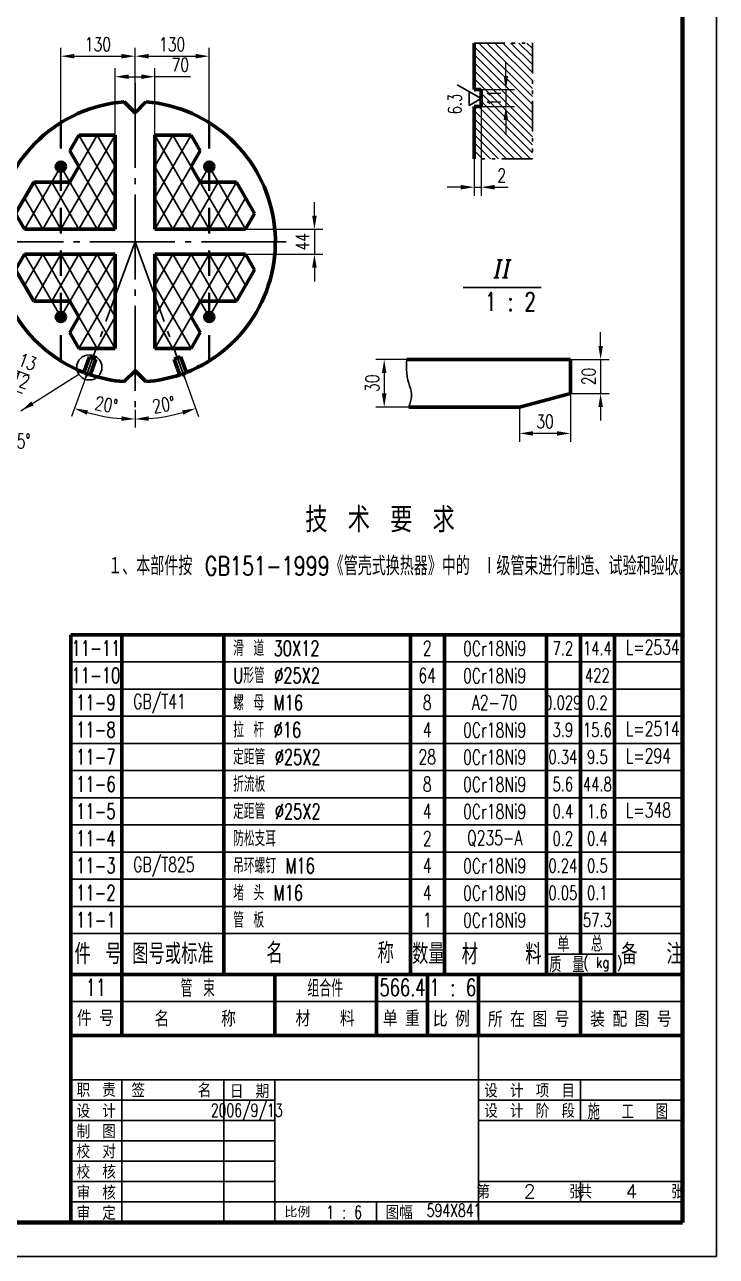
# Model space of a CAD drawing. Extents: x 0 to 25472, y -20 to 7186.
# Drawn here: x 8997 to 10218, y -20 to 2155 of the extents above; entities that cross this region are included whole.
import ezdxf
from ezdxf.enums import TextEntityAlignment as Align

# ---------------------------------------------------------------- set-up
doc = ezdxf.new("R2010")
doc.units = 0
doc.header["$LTSCALE"] = 60
doc.header["$MEASUREMENT"] = 0
doc.header["$PDMODE"] = 1
for name, pattern in [('JXX-S', [1.7, 0.9, -0.2, 0.1, -0.2, 0.1, -0.2]), ('XX-L', [1.25, 0.75, -0.5]), ('XX-S', [0.5, 0.3, -0.2]), ('ZXX-L', [3.28, 2.5, -0.3, 0.18, -0.3])]:
    doc.linetypes.add(name, pattern=pattern)
doc.layers.get('Defpoints').update_dxf_attribs({"linetype": 'CONTINUOUS'})
for name, color, linetype, lineweight in [('A 粗实线', 1, 'CONTINUOUS', 60), ('B 细实线', 7, 'CONTINUOUS', 30), ('C 文 字', 2, 'CONTINUOUS', 30), ('E 长中心线', 3, 'ZXX-L', 30), ('F 短虚线', 6, 'XX-S', 40), ('G 长虚线', 6, 'XX-L', 40), ('H 短双点线', 3, 'JXX-S', 30)]:
    doc.layers.add(name, color=color, linetype=linetype, lineweight=lineweight)
doc.styles.add('HZ', font='txt', dxfattribs={"width": 0.75, "bigfont": 'hztxt'})
doc.styles.add('HZTXT', font='TXT.SHX', dxfattribs={"width": 0.75, "bigfont": 'HZTXT'})
doc.styles.add('ITALICT', font='ITALICT.shx', dxfattribs={"width": 0.7})
doc.styles.add('标题中文', font='SimSun.ttf', dxfattribs={"width": 0.7})
doc.dimstyles.new('通用标注4.0', dxfattribs={"dimtxt": 4, "dimasz": 4, "dimexe": 2.5, "dimexo": 0, "dimgap": 1.5, "dimtad": 1, "dimdec": 0, "dimzin": 0, "dimdsep": 46, "dimtxsty": 'HZTXT', "dimcen": 0, "dimadec": 0, "dimazin": 0, "dimtfac": 0.375, "dimtdec": 0, "dimtmove": 2, "dimatfit": 3, "dimfxl": 0, "dimtzin": 0, "dimarcsym": 0})

# ---------------------------------------------------------------- blocks, each defined once
blk = doc.blocks.new('*D37')
at = {"layer": 'C 文 字', "color": 0, "lineweight": -2}
for p, q in [((9104.3, 1530.9), (9079.7, 1463.2)), ((9191.9, 1474.8), (9191.9, 1443.5))]:
    blk.add_line(p, q, dxfattribs=at)
blk.add_arc((9191.9, 1771.7), 313.2, 254.3915, 265.6085, dxfattribs=at)
at = {"layer": 'C 文 字', "color": 0}
for points in [[(9106.5, 1466.2), (9108.9, 1473.8), (9084.8, 1477.3)], [(9168.1, 1463.4), (9167.8, 1455.4), (9191.9, 1458.5)]]:
    blk.add_solid(points, dxfattribs=at)
at = {"layer": 'Defpoints', "color": 0}
for p in [(9191.9, 2052), (9191.9, 1771.7), (9104.3, 1530.9), (9119.7, 1466.9), (9191.9, 1474.8)]:
    blk.add_point(p, dxfattribs=at)
at = {"layer": 'C 文 字', "color": 0, "insert": (9141.2, 1483.9), "char_height": 24, "attachment_point": 5, "rotation": 350, "style": 'HZTXT'}
blk.add_mtext('20°', dxfattribs=at)
blk = doc.blocks.new('*D38')
at = {"layer": 'C 文 字', "color": 0, "lineweight": -2}
for p, q in [((9279.6, 1530.9), (9304.2, 1463.2)), ((9191.9, 1474.8), (9191.9, 1443.5))]:
    blk.add_line(p, q, dxfattribs=at)
blk.add_arc((9191.9, 1771.7), 313.2, 274.3915, 285.6085, dxfattribs=at)
at = {"layer": 'C 文 字', "color": 0}
for points in [[(9216.1, 1455.4), (9215.8, 1463.4), (9191.9, 1458.5)], [(9275, 1473.8), (9277.4, 1466.2), (9299.1, 1477.3)]]:
    blk.add_solid(points, dxfattribs=at)
at = {"layer": 'Defpoints', "color": 0}
for p in [(9191.9, 2052), (9191.9, 1771.7), (9279.6, 1530.9), (9191.9, 1474.8), (9228.3, 1460.6)]:
    blk.add_point(p, dxfattribs=at)
at = {"layer": 'C 文 字', "color": 0, "insert": (9242.7, 1483.9), "char_height": 24, "attachment_point": 5, "rotation": 10, "style": 'HZTXT'}
blk.add_mtext('20°', dxfattribs=at)
blk = doc.blocks.new('*D39')
at = {"layer": 'C 文 字', "color": 0, "lineweight": -2}
for p, q in [((9060.9, 1981.9), (9060.9, 2114.4)), ((9191.9, 2052), (9191.9, 2114.4)), ((9084.9, 2099.4), (9167.9, 2099.4))]:
    blk.add_line(p, q, dxfattribs=at)
at = {"layer": 'C 文 字', "color": 0}
for points in [[(9084.9, 2103.4), (9084.9, 2095.4), (9060.9, 2099.4)], [(9167.9, 2103.4), (9167.9, 2095.4), (9191.9, 2099.4)]]:
    blk.add_solid(points, dxfattribs=at)
at = {"layer": 'Defpoints', "color": 0}
for p in [(9191.9, 2099.4), (9191.9, 2052), (9060.9, 1981.9)]:
    blk.add_point(p, dxfattribs=at)
at = {"layer": 'C 文 字', "color": 0, "insert": (9126.4, 2120.4), "char_height": 24, "attachment_point": 5, "style": 'HZTXT'}
blk.add_mtext('130', dxfattribs=at)
blk = doc.blocks.new('*D40')
at = {"layer": 'C 文 字', "color": 0, "lineweight": -2}
for p, q in [((9191.9, 2052), (9191.9, 2114.4)), ((9322.9, 1981.9), (9322.9, 2114.4)), ((9215.9, 2099.4), (9298.9, 2099.4))]:
    blk.add_line(p, q, dxfattribs=at)
at = {"layer": 'C 文 字', "color": 0}
for points in [[(9215.9, 2103.4), (9215.9, 2095.4), (9191.9, 2099.4)], [(9298.9, 2103.4), (9298.9, 2095.4), (9322.9, 2099.4)]]:
    blk.add_solid(points, dxfattribs=at)
at = {"layer": 'Defpoints', "color": 0}
for p in [(9322.9, 2099.4), (9191.9, 2052), (9322.9, 1981.9)]:
    blk.add_point(p, dxfattribs=at)
at = {"layer": 'C 文 字', "color": 0, "insert": (9257.4, 2120.4), "char_height": 24, "attachment_point": 5, "style": 'HZTXT'}
blk.add_mtext('130', dxfattribs=at)
blk = doc.blocks.new('*D41')
at = {"layer": 'C 文 字', "color": 0, "lineweight": -2}
for p, q in [((9156.9, 1959.9), (9156.9, 2078.2)), ((9226.9, 1959.9), (9226.9, 2078.2)), ((9180.9, 2063.2), (9202.9, 2063.2)), ((9289.9, 2063.2), (9226.9, 2063.2))]:
    blk.add_line(p, q, dxfattribs=at)
at = {"layer": 'C 文 字', "color": 0}
for points in [[(9180.9, 2067.2), (9180.9, 2059.2), (9156.9, 2063.2)], [(9202.9, 2067.2), (9202.9, 2059.2), (9226.9, 2063.2)]]:
    blk.add_solid(points, dxfattribs=at)
at = {"layer": 'Defpoints', "color": 0}
for p in [(9226.9, 2063.2), (9156.9, 1959.9), (9226.9, 1959.9)]:
    blk.add_point(p, dxfattribs=at)
at = {"layer": 'C 文 字', "color": 0, "insert": (9271.9, 2084.2), "char_height": 24, "attachment_point": 5, "style": 'HZTXT'}
blk.add_mtext('70', dxfattribs=at)
blk = doc.blocks.new('*D42')
at = {"layer": 'C 文 字', "color": 0, "lineweight": -2}
for p, q in [((9508.7, 1817.7), (9508.7, 1841.7)), ((9386.9, 1793.7), (9523.7, 1793.7)), ((9508.7, 1793.7), (9508.7, 1749.7)), ((9386.9, 1749.7), (9523.7, 1749.7)), ((9508.7, 1725.7), (9508.7, 1701.7))]:
    blk.add_line(p, q, dxfattribs=at)
at = {"layer": 'C 文 字', "color": 0}
for points in [[(9504.7, 1817.7), (9512.7, 1817.7), (9508.7, 1793.7)], [(9504.7, 1725.7), (9512.7, 1725.7), (9508.7, 1749.7)]]:
    blk.add_solid(points, dxfattribs=at)
at = {"layer": 'Defpoints', "color": 0}
for p in [(9386.9, 1793.7), (9386.9, 1749.7), (9508.7, 1749.7)]:
    blk.add_point(p, dxfattribs=at)
at = {"layer": 'C 文 字', "color": 0, "insert": (9487.7, 1771.7), "char_height": 24, "attachment_point": 5, "rotation": 90, "style": 'HZTXT'}
blk.add_mtext('44', dxfattribs=at)
blk = doc.blocks.new('*D43')
at = {"layer": 'C 文 字', "color": 0, "lineweight": -2}
for p, q in [((8913.5, 1533), (8890.9, 1541.2)), ((8918.2, 1475.7), (8941.2, 1538.9)), ((8929.4, 1471.6), (8952.4, 1534.8)), ((8947.3, 1520.7), (8936, 1524.8)), ((8969.9, 1512.5), (8992.4, 1504.3))]:
    blk.add_line(p, q, dxfattribs=at)
at = {"layer": 'C 文 字', "color": 0}
for points in [[(8914.9, 1536.8), (8912.1, 1529.3), (8936, 1524.8)], [(8971.2, 1516.3), (8968.5, 1508.7), (8947.3, 1520.7)]]:
    blk.add_solid(points, dxfattribs=at)
at = {"layer": 'Defpoints', "color": 0}
for p in [(8936, 1524.8), (8918.2, 1475.7), (8929.4, 1471.6)]:
    blk.add_point(p, dxfattribs=at)
at = {"layer": 'C 文 字', "color": 0, "insert": (8989.7, 1527.6), "char_height": 24, "attachment_point": 5, "rotation": 340, "style": 'HZTXT'}
blk.add_mtext('12', dxfattribs=at)
blk = doc.blocks.new('*D44')
at = {"layer": 'C 文 字', "color": 0, "lineweight": -2}
for p, q in [((8924.3, 1565.6), (8901.7, 1573.8)), ((8917.2, 1476.1), (8951.9, 1571.4)), ((8930.4, 1471.3), (8965.1, 1566.7)), ((8960, 1552.6), (8946.8, 1557.3)), ((8982.5, 1544.4), (9005.1, 1536.1))]:
    blk.add_line(p, q, dxfattribs=at)
at = {"layer": 'C 文 字', "color": 0}
for points in [[(8925.6, 1569.3), (8922.9, 1561.8), (8946.8, 1557.3)], [(8983.9, 1548.1), (8981.2, 1540.6), (8960, 1552.6)]]:
    blk.add_solid(points, dxfattribs=at)
at = {"layer": 'Defpoints', "color": 0}
for p in [(8946.8, 1557.3), (8917.2, 1476.1), (8930.4, 1471.3)]:
    blk.add_point(p, dxfattribs=at)
at = {"layer": 'C 文 字', "color": 0, "insert": (9001.8, 1559.7), "char_height": 24, "attachment_point": 5, "rotation": 340, "style": 'HZTXT'}
blk.add_mtext('13', dxfattribs=at)
blk = doc.blocks.new('*D47')
at = {"layer": 'C 文 字', "color": 0, "lineweight": -2}
for p, q in [((9790.9, 2010.3), (9790.9, 1853)), ((9802.9, 2010.6), (9802.9, 1853)), ((9766.9, 1868), (9742.9, 1868)), ((9790.9, 1868), (9802.9, 1868)), ((9826.9, 1868), (9850.9, 1868))]:
    blk.add_line(p, q, dxfattribs=at)
at = {"layer": 'C 文 字', "color": 0}
for points in [[(9766.9, 1872), (9766.9, 1864), (9790.9, 1868)], [(9826.9, 1872), (9826.9, 1864), (9802.9, 1868)]]:
    blk.add_solid(points, dxfattribs=at)
at = {"layer": 'Defpoints', "color": 0}
for p in [(9790.9, 2010.3), (9802.9, 2010.6), (9802.9, 1868)]:
    blk.add_point(p, dxfattribs=at)
at = {"layer": 'C 文 字', "color": 0, "insert": (9839.4, 1889), "char_height": 24, "attachment_point": 5, "style": 'HZTXT'}
blk.add_mtext('2', dxfattribs=at)
blk = doc.blocks.new('*D48')
at = {"layer": 'C 文 字', "color": 0, "lineweight": -2}
for p, q in [((9846.8, 2064.3), (9846.8, 2088.3)), ((9802.9, 2040.3), (9861.8, 2040.3)), ((9846.8, 2040.3), (9846.8, 2010.6)), ((9802.9, 2010.6), (9861.8, 2010.6)), ((9846.8, 1986.6), (9846.8, 1962.6))]:
    blk.add_line(p, q, dxfattribs=at)
at = {"layer": 'C 文 字', "color": 0}
for points in [[(9842.8, 2064.3), (9850.8, 2064.3), (9846.8, 2040.3)], [(9842.8, 1986.6), (9850.8, 1986.6), (9846.8, 2010.6)]]:
    blk.add_solid(points, dxfattribs=at)
at = {"layer": 'Defpoints', "color": 0}
for p in [(9802.9, 2040.3), (9802.9, 2010.6), (9846.8, 2010.6)]:
    blk.add_point(p, dxfattribs=at)
at = {"layer": 'C 文 字', "color": 0, "insert": (9825.8, 2025.8), "char_height": 24, "attachment_point": 5, "rotation": 90, "style": 'HZTXT'}
blk.add_mtext('11', dxfattribs=at)
blk = doc.blocks.new('*D49')
at = {"layer": 'C 文 字', "color": 0, "lineweight": -2}
for p, q in [((10014.1, 1587.7), (10014.1, 1611.7)), ((9960.9, 1563.7), (10029.1, 1563.7)), ((10014.1, 1563.7), (10014.1, 1503.7)), ((9960.9, 1503.7), (10029.1, 1503.7)), ((10014.1, 1479.7), (10014.1, 1455.7))]:
    blk.add_line(p, q, dxfattribs=at)
at = {"layer": 'C 文 字', "color": 0}
for points in [[(10010.1, 1587.7), (10018.1, 1587.7), (10014.1, 1563.7)], [(10010.1, 1479.7), (10018.1, 1479.7), (10014.1, 1503.7)]]:
    blk.add_solid(points, dxfattribs=at)
at = {"layer": 'Defpoints', "color": 0}
for p in [(9960.9, 1563.7), (9960.9, 1503.7), (10014.1, 1503.7)]:
    blk.add_point(p, dxfattribs=at)
at = {"layer": 'C 文 字', "color": 0, "insert": (9993.1, 1533.7), "char_height": 24, "attachment_point": 5, "rotation": 90, "style": 'HZTXT'}
blk.add_mtext('20', dxfattribs=at)
blk = doc.blocks.new('*D50')
at = {"layer": 'C 文 字', "color": 0, "lineweight": -2}
for p, q in [((9960.9, 1518.7), (9960.9, 1418.2)), ((9870.9, 1479.7), (9870.9, 1418.2)), ((9936.9, 1433.2), (9894.9, 1433.2))]:
    blk.add_line(p, q, dxfattribs=at)
at = {"layer": 'C 文 字', "color": 0}
for points in [[(9894.9, 1437.2), (9894.9, 1429.2), (9870.9, 1433.2)], [(9936.9, 1437.2), (9936.9, 1429.2), (9960.9, 1433.2)]]:
    blk.add_solid(points, dxfattribs=at)
at = {"layer": 'Defpoints', "color": 0}
for p in [(9960.9, 1518.7), (9870.9, 1479.7), (9870.9, 1433.2)]:
    blk.add_point(p, dxfattribs=at)
at = {"layer": 'C 文 字', "color": 0, "insert": (9915.9, 1454.2), "char_height": 24, "attachment_point": 5, "style": 'HZTXT'}
blk.add_mtext('30', dxfattribs=at)
blk = doc.blocks.new('*D51')
at = {"layer": 'C 文 字', "color": 0, "lineweight": -2}
for p, q in [((9671.7, 1563.7), (9616.9, 1563.7)), ((9631.9, 1539.7), (9631.9, 1503.7)), ((9675.7, 1479.7), (9616.9, 1479.7))]:
    blk.add_line(p, q, dxfattribs=at)
at = {"layer": 'C 文 字', "color": 0}
for points in [[(9627.9, 1539.7), (9635.9, 1539.7), (9631.9, 1563.7)], [(9627.9, 1503.7), (9635.9, 1503.7), (9631.9, 1479.7)]]:
    blk.add_solid(points, dxfattribs=at)
at = {"layer": 'Defpoints', "color": 0}
for p in [(9671.7, 1563.7), (9631.9, 1479.7), (9675.7, 1479.7)]:
    blk.add_point(p, dxfattribs=at)
at = {"layer": 'C 文 字', "color": 0, "insert": (9610.9, 1521.7), "char_height": 24, "attachment_point": 5, "rotation": 90, "style": 'HZTXT'}
blk.add_mtext('30', dxfattribs=at)

msp = doc.modelspace()

# ---------------------------------------------------------------- hatches: boundary and pattern name
at = {"layer": 'B 细实线'}
h = msp.add_hatch(dxfattribs=at)
h.set_pattern_fill('ANSI31', color=256, scale=80, angle=90, style=0)
h.paths.add_polyline_path([(9790.9, 2040.3), (9802.9, 2040.3), (9802.9, 2010.3), (9790.9, 2010.3), (9790.9, 1918.3), (9893.9, 1918.3), (9893.9, 2122.6), (9790.9, 2122.6)])
h.paths.add_polyline_path([(9807.8, 2013.8), (9807.8, 2037.8), (9843.8, 2037.8), (9843.8, 2013.8)], flags=24)

# ---------------------------------------------------------------- linework, layer by layer
at = {"layer": 'A 粗实线', "color": 5, "lineweight": 120}
for p, q in [((10158.5, 39.7), (10158.5, 3483.7)), ((5322.5, 39.7), (10158.5, 39.7))]:
    msp.add_line(p, q, dxfattribs=at)
at = {"layer": 'A 粗实线'}
for p, q in [((9790.9, 2122.6), (9790.9, 2040.3)), ((9790.9, 2040.3), (9802.9, 2040.3)), ((9802.9, 2010.3), (9802.9, 2040.3)), ((9191.9, 1999.4), (9172.7, 2018.7)), ((9191.9, 1999.4), (9211.2, 2018.7)), ((9790.9, 2010.3), (9802.9, 2010.3)), ((9790.9, 1918.3), (9790.9, 2010.3)), ((9092.9, 1959.9), (9076.9, 1932.2)), ((9156.9, 1959.9), (9092.9, 1959.9)), ((9156.9, 1793.7), (9156.9, 1959.9)), ((9226.9, 1959.9), (9290.9, 1959.9)), ((9226.9, 1793.7), (9226.9, 1959.9)), ((9290.9, 1959.9), (9306.9, 1932.2)), ((9076.9, 1932.2), (9092.9, 1904.5)), ((9306.9, 1932.2), (9290.9, 1904.5)), ((9092.9, 1904.5), (9076.9, 1876.8)), ((9076.9, 1876.8), (9092.9, 1904.5)), ((9290.9, 1904.5), (9306.9, 1876.8)), ((9012.9, 1876.8), (8980.9, 1821.4)), ((9076.9, 1876.8), (9012.9, 1876.8)), ((9306.9, 1876.8), (9370.9, 1876.8)), ((9370.9, 1876.8), (9402.9, 1821.4)), ((8980.9, 1821.4), (8996.9, 1793.7)), ((9402.9, 1821.4), (9386.9, 1793.7)), ((8996.9, 1793.7), (9156.9, 1793.7)), ((9386.9, 1793.7), (9226.9, 1793.7)), ((8980.9, 1721.9), (8996.9, 1749.7)), ((8996.9, 1749.7), (9156.9, 1749.7)), ((9156.9, 1749.7), (9156.9, 1583.4)), ((9386.9, 1749.7), (9226.9, 1749.7)), ((9226.9, 1749.7), (9226.9, 1583.4)), ((9402.9, 1721.9), (9386.9, 1749.7)), ((9012.9, 1666.5), (8980.9, 1721.9)), ((9370.9, 1666.5), (9402.9, 1721.9)), ((9076.9, 1666.5), (9012.9, 1666.5)), ((9092.9, 1638.8), (9076.9, 1666.5)), ((9290.9, 1638.8), (9306.9, 1666.5)), ((9306.9, 1666.5), (9370.9, 1666.5)), ((9076.9, 1611.1), (9092.9, 1638.8)), ((9306.9, 1611.1), (9290.9, 1638.8)), ((9092.9, 1583.4), (9076.9, 1611.1)), ((9290.9, 1583.4), (9306.9, 1611.1)), ((9156.9, 1583.4), (9092.9, 1583.4)), ((9111.5, 1568.2), (9101.9, 1541.8)), ((9122.8, 1564), (9111.5, 1568.2)), ((9226.9, 1583.4), (9290.9, 1583.4)), ((9261.1, 1564), (9272.4, 1568.2)), ((9272.4, 1568.2), (9282, 1541.8)), ((9122.8, 1564), (9113.2, 1537.7)), ((9261.1, 1564), (9270.7, 1537.7)), ((9671.7, 1563.7), (9960.9, 1563.7)), ((9960.9, 1563.7), (9960.9, 1503.7)), ((9101.6, 1541), (9102.2, 1541.2)), ((9101.9, 1541.8), (9103.1, 1539.3)), ((9110.6, 1536.5), (9103.1, 1539.3)), ((9110.6, 1536.5), (9113.2, 1537.7)), ((9112.9, 1536.9), (9112.6, 1537.5)), ((9191.9, 1543.9), (9172.7, 1524.7)), ((9191.9, 1543.9), (9211.2, 1524.7)), ((9273.3, 1536.5), (9270.7, 1537.7)), ((9271, 1536.9), (9271.3, 1537.5)), ((9273.3, 1536.5), (9280.8, 1539.3)), ((9282, 1541.8), (9280.8, 1539.3)), ((9282.3, 1541), (9281.7, 1541.2)), ((9870.9, 1479.7), (9960.9, 1503.7)), ((9675.7, 1479.7), (9870.9, 1479.7)), ((9078.5, 477.7), (9078.5, 1077.7)), ((9078.5, 1077.7), (10158.5, 1077.7)), ((9168.5, 477.7), (9168.5, 1077.7)), ((9348.5, 477.7), (9348.5, 1077.7)), ((9678.5, 477.7), (9678.5, 1077.7)), ((9738.5, 477.7), (9738.5, 1077.7)), ((9918.5, 477.7), (9918.5, 1077.7)), ((9978.5, 513.7), (9978.5, 1077.7)), ((10038.5, 477.7), (10038.5, 1077.7)), ((9078.5, 477.7), (10158.5, 477.7)), ((9078.5, 477.7), (9078.5, 369.7)), ((9168.5, 477.7), (9168.5, 369.7)), ((9438.5, 477.7), (9438.5, 369.7)), ((9618.5, 477.7), (9618.5, 369.7)), ((9708.5, 477.7), (9708.5, 369.7)), ((9798.5, 477.7), (9798.5, 369.7)), ((9978.5, 477.7), (9978.5, 369.7)), ((9078.5, 369.7), (9078.5, 39.7)), ((9078.5, 369.7), (10158.5, 369.7))]:
    msp.add_line(p, q, dxfattribs=at)
for centre, radius in [((9060.9, 1904.5), 8), ((9060.9, 1904.5), 5), ((9322.9, 1904.5), 8), ((9322.9, 1904.5), 5), ((9060.9, 1638.8), 8), ((9060.9, 1638.8), 5), ((9322.9, 1638.8), 8), ((9322.9, 1638.8), 5)]:
    msp.add_circle(centre, radius, dxfattribs=at)
for start, end in [(94.4566, 248.6123), (291.3877, 85.5434), (251.3877, 265.5434), (274.4566, 288.6123)]:
    msp.add_arc((9191.9, 1771.7), 247.8, start, end, dxfattribs=at)
at = {"layer": 'B 细实线'}
for p, q in [((10218.5, -20.3), (10218.5, 3543.7)), ((9124.9, 1959.9), (9028.9, 1793.7)), ((9156.9, 1959.9), (9060.9, 1793.7)), ((9092.9, 1959.9), (9156.9, 1849.1)), ((9124.9, 1959.9), (9156.9, 1904.5)), ((9258.9, 1959.9), (9226.9, 1904.5)), ((9290.9, 1959.9), (9226.9, 1849.1)), ((9226.9, 1959.9), (9322.9, 1793.7)), ((9258.9, 1959.9), (9354.9, 1793.7)), ((9060.9, 1904.5), (8996.9, 1793.7)), ((9060.9, 1904.5), (9124.9, 1793.7)), ((9156.9, 1904.5), (9092.9, 1793.7)), ((9092.9, 1904.5), (9156.9, 1793.7)), ((9226.9, 1904.5), (9290.9, 1793.7)), ((9290.9, 1904.5), (9226.9, 1793.7)), ((9322.9, 1904.5), (9258.9, 1793.7)), ((9322.9, 1904.5), (9386.9, 1793.7)), ((9012.9, 1876.8), (9060.9, 1793.7)), ((9044.9, 1876.8), (9092.9, 1793.7)), ((9338.9, 1876.8), (9290.9, 1793.7)), ((9370.9, 1876.8), (9322.9, 1793.7)), ((8996.9, 1849.1), (9028.9, 1793.7)), ((9156.9, 1849.1), (9124.9, 1793.7)), ((9226.9, 1849.1), (9258.9, 1793.7)), ((9386.9, 1849.1), (9354.9, 1793.7)), ((8996.9, 1694.2), (9028.9, 1749.7)), ((9060.9, 1638.8), (8996.9, 1749.7)), ((9012.9, 1666.5), (9060.9, 1749.7)), ((9124.9, 1583.4), (9028.9, 1749.7)), ((9044.9, 1666.5), (9092.9, 1749.7)), ((9060.9, 1638.8), (9124.9, 1749.7)), ((9156.9, 1583.4), (9060.9, 1749.7)), ((9156.9, 1638.8), (9092.9, 1749.7)), ((9092.9, 1638.8), (9156.9, 1749.7)), ((9156.9, 1694.2), (9124.9, 1749.7)), ((9226.9, 1694.2), (9258.9, 1749.7)), ((9290.9, 1638.8), (9226.9, 1749.7)), ((9226.9, 1638.8), (9290.9, 1749.7)), ((9226.9, 1583.4), (9322.9, 1749.7)), ((9322.9, 1638.8), (9258.9, 1749.7)), ((9258.9, 1583.4), (9354.9, 1749.7)), ((9338.9, 1666.5), (9290.9, 1749.7)), ((9370.9, 1666.5), (9322.9, 1749.7)), ((9322.9, 1638.8), (9386.9, 1749.7)), ((9386.9, 1694.2), (9354.9, 1749.7)), ((9092.9, 1583.4), (9156.9, 1694.2)), ((9290.9, 1583.4), (9226.9, 1694.2)), ((9771.3, 1690.7), (9908.9, 1690.7)), ((9124.9, 1583.4), (9156.9, 1638.8)), ((9258.9, 1583.4), (9226.9, 1638.8)), ((9078.5, 1029.7), (10158.5, 1029.7)), ((9078.5, 981.7), (10158.5, 981.7)), ((9078.5, 933.7), (10158.5, 933.7)), ((9078.5, 885.7), (10158.5, 885.7)), ((9078.5, 837.7), (10158.5, 837.7)), ((9078.5, 789.7), (10158.5, 789.7)), ((9078.5, 789.7), (10158.5, 789.7)), ((9078.5, 741.7), (10158.5, 741.7)), ((9078.5, 693.7), (10158.5, 693.7)), ((9078.5, 645.7), (10158.5, 645.7)), ((9078.5, 597.7), (10158.5, 597.7)), ((9078.5, 549.7), (10158.5, 549.7)), ((9918.5, 513.7), (10038.5, 513.7)), ((9078.5, 429.7), (10158.5, 429.7)), ((9798.5, 369.7), (9798.5, 39.7)), ((9078.5, 291.7), (10158.5, 291.7)), ((9168.5, 291.7), (9168.5, 39.7)), ((9348.5, 291.7), (9348.5, 39.7)), ((9438.5, 291.7), (9438.5, 39.7)), ((9978.5, 219.7), (9978.5, 291.7)), ((9078.5, 255.7), (9438.5, 255.7)), ((9798.5, 255.7), (10158.5, 255.7)), ((9078.5, 219.7), (9438.5, 219.7)), ((9798.5, 219.7), (10158.5, 219.7)), ((9078.5, 183.7), (9438.5, 183.7)), ((9078.5, 147.7), (9438.5, 147.7)), ((9078.5, 111.7), (9438.5, 111.7)), ((9798.5, 111.7), (10158.5, 111.7)), ((9978.5, 75.7), (9978.5, 111.7)), ((9078.5, 75.7), (10158.5, 75.7)), ((9618.5, 75.7), (9618.5, 39.7)), ((5172.5, -20.3), (10218.5, -20.3))]:
    msp.add_line(p, q, dxfattribs=at)
msp.add_lwpolyline([(9761, 2048.9), (9802.9, 2024.7), (9782, 2012.6), (9782, 2036.8)], dxfattribs=at)
msp.add_circle((9111.2, 1549.8), 22.3, dxfattribs=at)
msp.add_open_spline([(9671.7, 1563.7), (9671.1, 1555), (9670.7, 1524.8), (9683.9, 1507), (9677.9, 1486.2), (9675.7, 1479.7)], degree=3, knots=[23.088043, 23.088043, 23.088043, 23.088043, 28.411155, 42.456984, 48.714789, 48.714789, 48.714789, 48.714789], dxfattribs=at)
at = {"layer": 'E 长中心线'}
for p, q in [((9191.9, 2052), (9191.9, 1474.8)), ((8915.4, 1771.7), (9468.8, 1771.7)), ((9191.9, 1771.7), (9104.3, 1530.9)), ((9191.9, 1771.7), (9279.6, 1530.9))]:
    msp.add_line(p, q, dxfattribs=at)
at = {"layer": 'G 长虚线'}
for p, q in [((9060.9, 1561.4), (9060.9, 1981.9)), ((9322.9, 1561.4), (9322.9, 1981.9))]:
    msp.add_line(p, q, dxfattribs=at)
at = {"layer": 'H 短双点线'}
for p, q in [((9790.9, 2122.6), (9893.9, 2122.6)), ((9893.9, 2122.6), (9893.9, 1918.3)), ((9893.9, 1918.3), (9790.9, 1918.3))]:
    msp.add_line(p, q, dxfattribs=at)

# ---------------------------------------------------------------- texts
at = {"layer": 'C 文 字', "style": 'HZTXT', "width": 0.7}
msp.add_text('6.3', height=24, rotation=90, dxfattribs=at).set_placement((9775.8, 2032.9), align=Align.BOTTOM_RIGHT)
for s, height, p in [('1 : 2', 32.39, (9810.4, 1666)), ('2X45%%d', 25.8, (8936.4, 1419.5)), ('滑 道 30X12', 27, (9365.2, 1053.6)), ('L=2534', 25.8, (10058.6, 1055.7)), ('U形管 %%c25X2', 27, (9365.2, 1005.6)), ('GB/T41', 25.8, (9188.6, 959.7)), ('螺 母 M16', 27, (9365.2, 957.6)), ('拉 杆 %%c16', 27, (9365.2, 909.6)), ('L=2514', 25.8, (10058.6, 911.7)), ('定距管 %%c25X2', 27, (9365.2, 861.6)), ('L=294', 25.8, (10058.6, 863.7)), ('折流板', 27, (9365.2, 813.6)), ('定距管 %%c25X2', 27, (9365.2, 765.6)), ('L=348', 25.8, (10058.6, 767.7)), ('防松支耳', 27, (9365.2, 717.6)), ('GB/T825', 25.8, (9188.6, 671.7)), ('吊环螺钉 M16', 27, (9365.2, 669.6)), ('堵 头 M16', 27, (9365.2, 621.6)), ('管 板 ', 27, (9365.2, 573.6))]:
    msp.add_text(s, height=height, dxfattribs=at).set_placement(p, align=Align.MIDDLE_LEFT)
at = {"layer": 'C 文 字'}
for s, height, style, width, p in [('１、本部件按 GB151-1999《管壳式换热器》中的 Ⅰ级管束进行制造、试验和验收。', 33, 'HZ', 0.75, (9144.5, 1182.6)), ('单', 27, 'HZTXT', 0.8, (9937.5, 517.1)), ('总', 27, 'HZTXT', 0.8, (9996.7, 517.9)), ('件 号', 36, 'HZTXT', 0.8, (9085.2, 495.7)), ('图号或标准', 36, 'HZTXT', 0.8, (9186.9, 496)), ('名      称', 36, 'HZTXT', 0.8, (9424, 497.4)), ('数量', 36, 'HZTXT', 0.8, (9681.1, 495.9)), ('材   料', 36, 'HZTXT', 0.8, (9768.6, 495.3)), ('备  注', 36, 'HZTXT', 0.8, (10050.3, 495.6)), ('质 量', 27, 'HZTXT', 0.8, (9923.2, 481.3)), ('( kg )', 18.93, 'HZTXT', 0.8, (9983.6, 489.4)), ('594X841', 22.95, 'HZTXT', 0.7, (9707, 49.5))]:
    msp.add_text(s, height=height, dxfattribs=dict(at, style=style, width=width)).set_placement(p)
at = {"layer": 'C 文 字', "style": 'HZTXT'}
for s, height, width, p in [('11-11', 27, 0.7, (9122.8, 1053.8)), ('2', 25.8, 0.7, (9707.9, 1053.8)), ('0Cr18Ni9', 25.8, 0.7, (9827, 1053.8)), ('7.2', 24.3, 0.7, (9947.4, 1053.7)), ('14.4', 24.3, 0.7, (10008.3, 1053.7)), ('11-10', 27, 0.7, (9122.8, 1005.8)), ('64', 25.8, 0.7, (9707.9, 1005.8)), ('0Cr18Ni9', 25.8, 0.7, (9827, 1005.8)), ('422', 24.3, 0.7, (10008.3, 1005.7)), ('11-9', 27, 0.7, (9122.8, 957.8)), ('8', 25.8, 0.7, (9707.9, 957.8)), ('A2-70', 25.8, 0.7, (9827, 957.8)), ('0.029', 24.3, 0.7, (9947.4, 957.7)), ('0.2', 24.3, 0.7, (10008.3, 957.7)), ('11-8', 27, 0.7, (9122.8, 909.8)), ('4', 25.8, 0.7, (9707.9, 909.8)), ('0Cr18Ni9', 25.8, 0.7, (9827, 909.8)), ('3.9', 24.3, 0.7, (9947.4, 909.7)), ('15.6', 24.3, 0.7, (10008.3, 909.7)), ('11-7', 27, 0.7, (9122.8, 861.8)), ('28', 25.8, 0.7, (9707.9, 861.8)), ('0Cr18Ni9', 25.8, 0.7, (9827, 861.8)), ('0.34', 24.3, 0.7, (9947.4, 861.7)), ('9.5', 24.3, 0.7, (10008.3, 861.7)), ('11-6', 27, 0.7, (9122.8, 813.8)), ('8', 25.8, 0.7, (9707.9, 813.8)), ('0Cr18Ni9', 25.8, 0.7, (9827, 813.8)), ('5.6', 24.3, 0.7, (9947.4, 813.7)), ('44.8', 24.3, 0.7, (10008.3, 813.7)), ('11-5', 27, 0.7, (9122.8, 765.8)), ('4', 25.8, 0.7, (9707.9, 765.8)), ('0Cr18Ni9', 25.8, 0.7, (9827, 765.8)), ('0.4', 24.3, 0.7, (9947.4, 765.7)), ('1.6', 24.3, 0.7, (10008.3, 765.7)), ('11-4', 27, 0.7, (9122.8, 717.8)), ('2', 25.8, 0.7, (9707.9, 717.8)), ('Q235-A', 25.8, 0.7, (9827, 717.8)), ('0.2', 24.3, 0.7, (9947.4, 717.7)), ('0.4', 24.3, 0.7, (10008.3, 717.7)), ('11-3', 27, 0.7, (9122.8, 669.8)), ('4', 25.8, 0.7, (9707.9, 669.8)), ('0Cr18Ni9', 25.8, 0.7, (9827, 669.8)), ('0.24', 24.3, 0.7, (9947.4, 669.7)), ('0.5', 24.3, 0.7, (10008.3, 669.7)), ('11-2', 27, 0.7, (9122.8, 621.8)), ('4', 25.8, 0.7, (9707.9, 621.8)), ('0Cr18Ni9', 25.8, 0.7, (9827, 621.8)), ('0.05', 24.3, 0.7, (9947.4, 621.7)), ('0.1', 24.3, 0.7, (10008.3, 621.7)), ('11-1', 27, 0.7, (9122.8, 573.8)), ('1', 25.8, 0.7, (9707.9, 573.8)), ('0Cr18Ni9', 25.8, 0.7, (9827, 573.8)), ('57.3', 24.3, 0.7, (10008.3, 573.7)), ('11', 30, 0.7, (9122.8, 454.6)), ('管 束', 30, 0.7, (9302.7, 454.6)), ('组合件', 30, 0.7, (9527.8, 454.6)), ('566.4', 30, 0.7, (9664.2, 454.6)), ('1 : 6', 30, 0.7, (9753, 454.6)), ('2006/9/13', 22.95, 0.7, (9389.1, 236.2)), ('施  工  图', 27, 0.8, (10062.1, 236.6)), ('1 : 6', 22.95, 0.7, (9561.1, 57.6))]:
    msp.add_text(s, height=height, dxfattribs=dict(at, width=width)).set_placement(p, align=Align.MIDDLE)
at = {"layer": 'C 文 字', "style": '标题中文', "oblique": 0.5, "width": 0.8}
for s, p in [('件 号', (9121.9, 389.1)), ('装 配 图 号', (10067.5, 387.5))]:
    msp.add_text(s, height=24, rotation=0.0959, dxfattribs=at).set_placement(p, align=Align.CENTER)
for s, p in [('名       称', (9226.2, 387.8)), ('材    料', (9475.2, 388.5)), ('单 重', (9629.3, 388.5)), ('比 例', (9717.8, 387.8)), ('所 在 图 号', (9815, 387.1))]:
    msp.add_text(s, height=24, rotation=0.0959, dxfattribs=at).set_placement(p)
at = {"layer": 'C 文 字', "style": 'HZTXT'}
msp.add_text('职 责', height=24, dxfattribs=at).set_placement((9123.4, 273.3), align=Align.MIDDLE_CENTER)
for s, p in [('签    名', (9256.1, 274)), ('日 期', (9394.2, 272.1)), ('设 计 项 目', (9888.7, 273.2)), ('设 计', (9123.4, 237.3)), ('设 计 阶 段', (9888.7, 237.7)), ('制 图', (9123.4, 201.3)), ('校 对', (9123.4, 166)), ('校 核', (9123.4, 130)), ('审 核', (9123.4, 93.3)), ('第      张', (9888.7, 95)), ('2', (9888.7, 94.4)), ('共      张', (10068.7, 95)), ('4', (10068.7, 94.4)), ('审 定', (9123.4, 57.3)), ('图幅', (9658.5, 58.3))]:
    msp.add_text(s, height=24, dxfattribs=at).set_placement(p, align=Align.MIDDLE)
at = {"layer": 'C 文 字', "style": '标题中文', "oblique": 0.5}
msp.add_text('比例', height=16.8, rotation=0.0959, dxfattribs=at).set_placement((9478.5, 58.9), align=Align.MIDDLE)
at = {"layer": 'F 短虚线'}
for s, height, style, width, p in [('II', 31.74, 'ITALICT', 0.8, (9825.6, 1708)), ('技 术 要 求', 44, 'HZTXT', 0.9, (9492.4, 1258.5))]:
    msp.add_text(s, height=height, dxfattribs=dict(at, style=style, width=width)).set_placement(p)

# ---------------------------------------------------------------- dimensions: what is measured, and where the dimension line sits
at = {"layer": 'C 文 字'}
for base, p1, p2, text, picture, middle in [((9191.9, 2099.4), (9060.9, 1981.9), (9191.9, 2052), '130', '*D39', (9126.4, 2120.4)), ((9322.9, 2099.4), (9191.9, 2052), (9322.9, 1981.9), '130', '*D40', (9257.4, 2120.4)), ((9870.9, 1433.2), (9960.9, 1518.7), (9870.9, 1479.7), '30', '*D50', (9915.9, 1454.2))]:
    dim = msp.add_linear_dim(base=base, p1=p1, p2=p2, text=text, dimstyle='通用标注4.0', override={"dimscale": 6}, dxfattribs=at)
    dim.commit()
    dim.dimension.update_dxf_attribs({"geometry": picture, "text_midpoint": middle})
dim = msp.add_linear_dim(base=(9226.9, 2063.2), p1=(9156.9, 1959.9), p2=(9226.9, 1959.9), dimstyle='通用标注4.0', override={"dimscale": 6, "dimtmove": 1}, dxfattribs=at)
dim.commit()
dim.dimension.update_dxf_attribs({"geometry": '*D41', "text_midpoint": (9271.9, 2043.6), "dimtype": 160})
for base, p1, p2, angle, text, picture, middle, dimtype in [((9846.8, 2010.6), (9802.9, 2040.3), (9802.9, 2010.6), 90, '11', '*D48', (9846.8, 2025.8), 160), ((8946.8, 1557.3), (8930.4, 1471.3), (8917.2, 1476.1), 160, '13', '*D44', (8994.6, 1540), 161)]:
    dim = msp.add_linear_dim(base=base, p1=p1, p2=p2, angle=angle, text=text, dimstyle='通用标注4.0', override={"dimscale": 6, "dimtmove": 1}, dxfattribs=at)
    dim.commit()
    dim.dimension.update_dxf_attribs({"geometry": picture, "text_midpoint": middle, "dimtype": dimtype})
for base, line2, picture, middle in [((9119.7, 1466.9), ((9191.9, 1771.7), (9104.3, 1530.9)), '*D37', (9141.2, 1483.9)), ((9228.3, 1460.6), ((9191.9, 1771.7), (9279.6, 1530.9)), '*D38', (9242.7, 1483.9))]:
    dim = msp.add_angular_dim_2l(base=base, line1=((9191.9, 2052), (9191.9, 1474.8)), line2=line2, dimstyle='通用标注4.0', override={"dimscale": 6, "dimtmove": 1}, dxfattribs=at)
    dim.commit()
    dim.dimension.update_dxf_attribs({"geometry": picture, "text_midpoint": middle})
dim = msp.add_linear_dim(base=(9802.9, 1868), p1=(9790.9, 2010.3), p2=(9802.9, 2010.6), text='2', dimstyle='通用标注4.0', override={"dimscale": 6, "dimtmove": 1}, dxfattribs=at)
dim.commit()
dim.dimension.update_dxf_attribs({"geometry": '*D47', "text_midpoint": (9839.4, 1868), "dimtype": 160})
dim = msp.add_linear_dim(base=(9508.7, 1749.7), p1=(9386.9, 1793.7), p2=(9386.9, 1749.7), angle=90, dimstyle='通用标注4.0', override={"dimscale": 6}, dxfattribs=at)
dim.commit()
dim.dimension.update_dxf_attribs({"geometry": '*D42', "text_midpoint": (9487.7, 1771.7)})
for base, p1, p2, text, picture, middle in [((10014.1, 1503.7), (9960.9, 1563.7), (9960.9, 1503.7), '20', '*D49', (9993.1, 1533.7)), ((9631.9, 1479.7), (9671.7, 1563.7), (9675.7, 1479.7), '30', '*D51', (9610.9, 1521.7))]:
    dim = msp.add_linear_dim(base=base, p1=p1, p2=p2, angle=90, text=text, dimstyle='通用标注4.0', override={"dimscale": 6}, dxfattribs=at)
    dim.commit()
    dim.dimension.update_dxf_attribs({"geometry": picture, "text_midpoint": middle})
dim = msp.add_linear_dim(base=(8936, 1524.8), p1=(8929.4, 1471.6), p2=(8918.2, 1475.7), angle=160, dimstyle='通用标注4.0', override={"dimscale": 6, "dimtmove": 1}, dxfattribs=at)
dim.commit()
dim.dimension.update_dxf_attribs({"geometry": '*D43', "text_midpoint": (8982.5, 1507.8), "dimtype": 161})

# ---------------------------------------------------------------- leaders
msp.add_leader([(8990.5, 1473.2), (9092.4, 1537.9)], dimstyle='通用标注4.0', override={"dimscale": 6, "dimgap": 1.5, "dimtad": 0}, dxfattribs=at)

doc.saveas('drawing.dxf')
